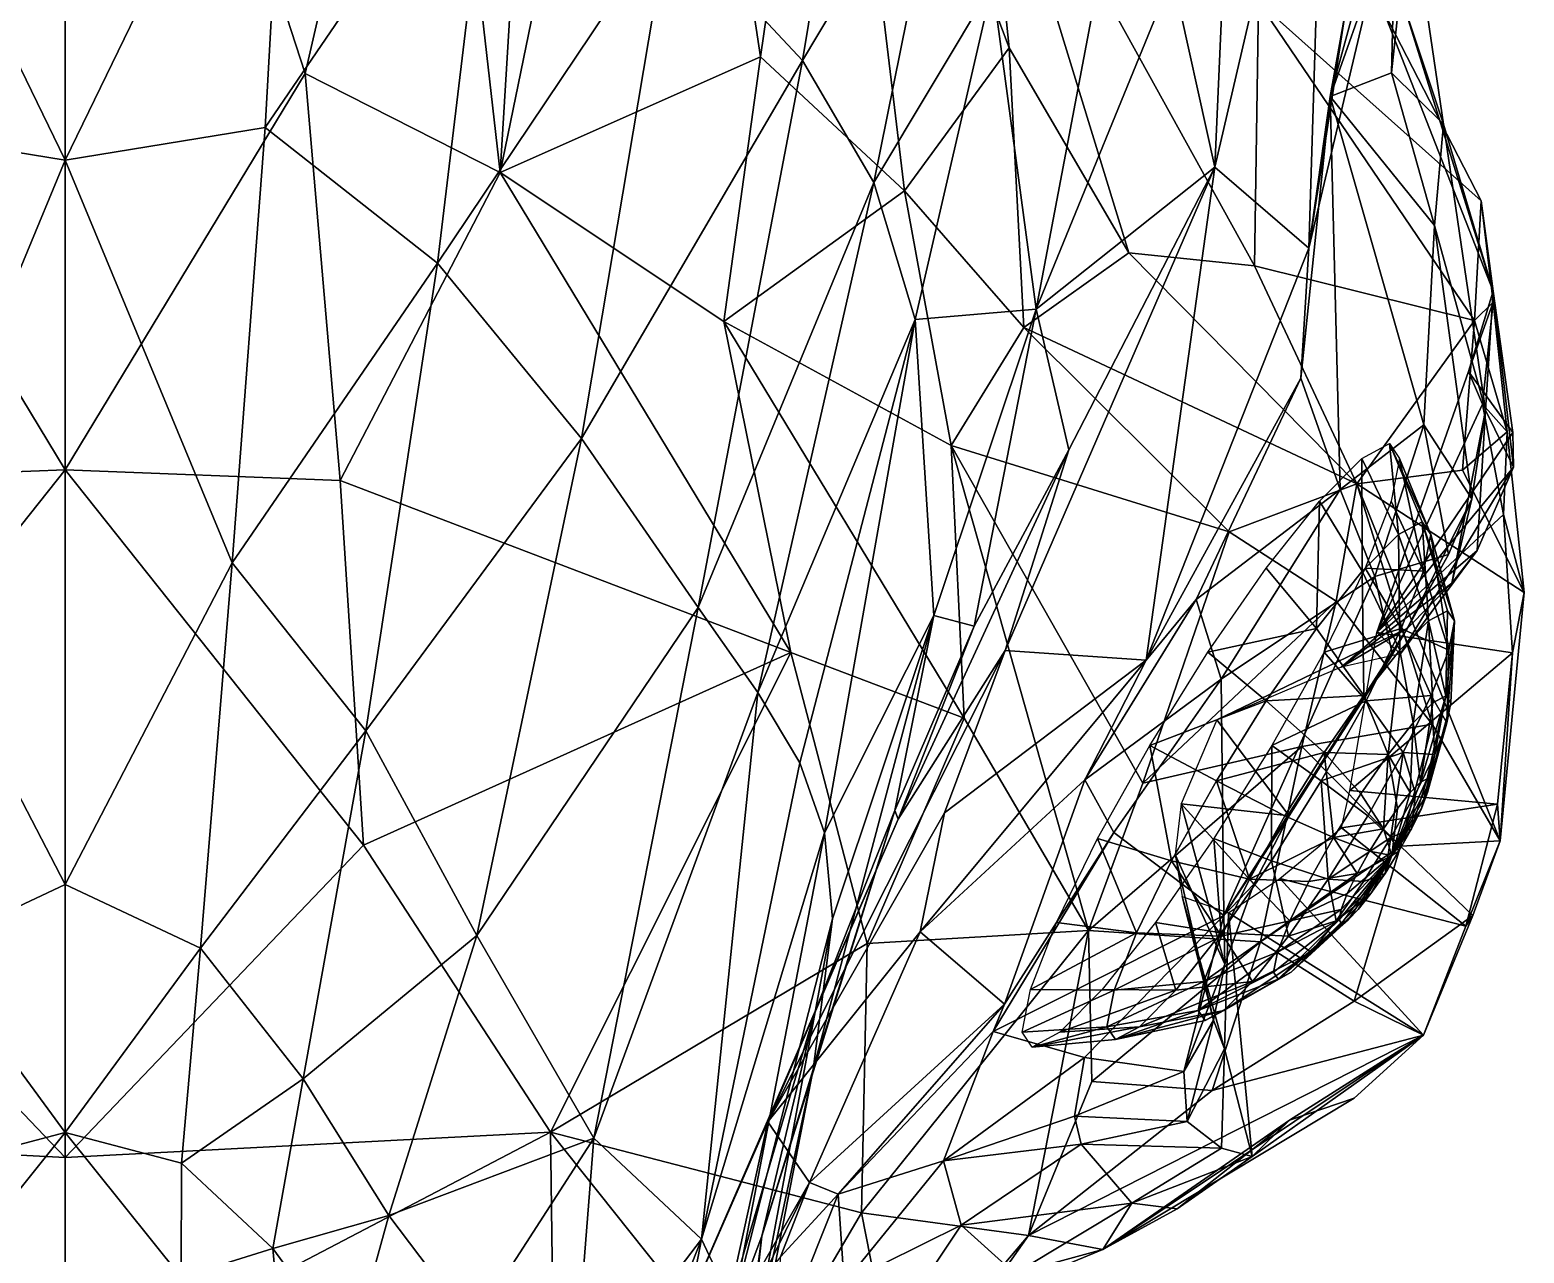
# Model space of a CAD drawing. Extents: x -0.26 to 0.26, y -1.1 to 1.11.
# Drawn here: x -0.0029 to 0.1185, y -0.9278 to -0.8284 of the extents above; entities that cross this region are included whole.
import ezdxf

# ---------------------------------------------------------------- set-up
doc = ezdxf.new("R2010")
doc.units = 0
doc.layers.add('ZEBRA$LWO', color=1, linetype='CONTINUOUS')

msp = doc.modelspace()

# ---------------------------------------------------------------- linework, layer by layer
at = {"layer": 'ZEBRA$LWO'}
for points in [[(0, -0.77201, 1.81419), (-0.02948, -0.78861, 1.80264), (-0.0195, -0.83196, 1.77791)], [(0, -0.77201, 1.81419), (-0.0195, -0.83196, 1.77791), (0, -0.86414, 1.75011)], [(0.02948, -0.78861, 1.80264), (0, -0.77201, 1.81419), (0.0195, -0.83196, 1.77791)], [(0.0195, -0.83196, 1.77791), (0, -0.77201, 1.81419), (0, -0.86414, 1.75011)], [(0.04834, -0.77665, 1.80423), (0.03874, -0.78453, 1.80307), (0.03533, -0.83998, 1.77142)], [(0.0565, -0.83059, 1.77149), (0.04834, -0.77665, 1.80423), (0.03533, -0.83998, 1.77142)], [(0.04834, -0.77665, 1.80423), (0.0565, -0.83059, 1.77149), (0.06218, -0.79138, 1.78874)], [(0.03874, -0.78453, 1.80307), (0.02948, -0.78861, 1.80264), (0.03533, -0.83998, 1.77142)], [(0, -0.78559, 1.46058), (0, -0.83899, 1.43764), (-0.0182, -0.80153, 1.45607)], [(0, -0.83899, 1.43764), (0, -0.78559, 1.46058), (0.0182, -0.80153, 1.45607)], [(0.03533, -0.83998, 1.77142), (0.02948, -0.78861, 1.80264), (0.0195, -0.83196, 1.77791)], [(0.0565, -0.83059, 1.77149), (0.06819, -0.84149, 1.75699), (0.06218, -0.79138, 1.78874)], [(0.06218, -0.79138, 1.78874), (0.07668, -0.82986, 1.75625), (0.07438, -0.80733, 1.76845)], [(0.06218, -0.79138, 1.78874), (0.06819, -0.84149, 1.75699), (0.07668, -0.82986, 1.75625)], [(0.07888, -0.85111, 1.5028), (0.07534, -0.82469, 1.47981), (0.0888, -0.79881, 1.48955)], [(0.07888, -0.85111, 1.5028), (0.0888, -0.79881, 1.48955), (0.08995, -0.824, 1.51066)], [(0.10244, -0.80066, 1.56227), (0.09339, -0.83956, 1.54028), (0.09465, -0.81129, 1.51601)], [(0.10244, -0.80066, 1.56227), (0.10104, -0.84614, 1.5882), (0.09339, -0.83956, 1.54028)], [(0.10104, -0.84614, 1.5882), (0.10244, -0.80066, 1.56227), (0.10733, -0.80547, 1.58679)], [(0, -0.83899, 1.43764), (-0.01626, -0.83635, 1.44157), (-0.0182, -0.80153, 1.45607)], [(0.01626, -0.83635, 1.44157), (0, -0.83899, 1.43764), (0.0182, -0.80153, 1.45607)], [(0.01626, -0.83635, 1.44157), (0.0182, -0.80153, 1.45607), (0.03486, -0.80906, 1.45653)], [(0.0648, -0.80118, 1.46367), (0.05991, -0.83088, 1.46263), (0.04907, -0.81931, 1.45813)], [(0.05991, -0.83088, 1.46263), (0.0648, -0.80118, 1.46367), (0.07168, -0.81115, 1.47027)], [(0.10276, -0.83383, 1.60775), (0.10636, -0.82362, 1.5975), (0.10801, -0.80451, 1.60796)], [(0.10801, -0.80451, 1.60796), (0.10819, -0.81396, 1.619), (0.10276, -0.83383, 1.60775)], [(0.10733, -0.80547, 1.58679), (0.10636, -0.82362, 1.5975), (0.10104, -0.84614, 1.5882)], [(0.07438, -0.80733, 1.76845), (0.09661, -0.84758, 1.71468), (0.09694, -0.82614, 1.71221)], [(0.07438, -0.80733, 1.76845), (0.08641, -0.84653, 1.73167), (0.09661, -0.84758, 1.71468)], [(0.07668, -0.82986, 1.75625), (0.08641, -0.84653, 1.73167), (0.07438, -0.80733, 1.76845)], [(0.03024, -0.84735, 1.44231), (0.01626, -0.83635, 1.44157), (0.03486, -0.80906, 1.45653)], [(0.03024, -0.84735, 1.44231), (0.03486, -0.80906, 1.45653), (0.04907, -0.81931, 1.45813)], [(0.0657, -0.84081, 1.46915), (0.05991, -0.83088, 1.46263), (0.07168, -0.81115, 1.47027)], [(0.0657, -0.84081, 1.46915), (0.07168, -0.81115, 1.47027), (0.07534, -0.82469, 1.47981)], [(0.09465, -0.81129, 1.51601), (0.09339, -0.83956, 1.54028), (0.08995, -0.824, 1.51066)], [(0.10819, -0.81396, 1.619), (0.10776, -0.83189, 1.62501), (0.10276, -0.83383, 1.60775)], [(0.10928, -0.81766, 1.64081), (0.10776, -0.83189, 1.62501), (0.10819, -0.81396, 1.619)], [(0.10928, -0.81766, 1.64081), (0.11198, -0.83606, 1.64297), (0.10776, -0.83189, 1.62501)], [(0.10856, -0.82579, 1.66027), (0.11198, -0.83606, 1.64297), (0.10928, -0.81766, 1.64081)], [(0.04195, -0.86161, 1.44459), (0.03024, -0.84735, 1.44231), (0.04907, -0.81931, 1.45813)], [(0.04195, -0.86161, 1.44459), (0.04907, -0.81931, 1.45813), (0.05991, -0.83088, 1.46263)], [(0.08995, -0.824, 1.51066), (0.09339, -0.83956, 1.54028), (0.07888, -0.85111, 1.5028)], [(0.10636, -0.82362, 1.5975), (0.10276, -0.83383, 1.60775), (0.10104, -0.84614, 1.5882)], [(0.06905, -0.85194, 1.47747), (0.0657, -0.84081, 1.46915), (0.07534, -0.82469, 1.47981)], [(0.06905, -0.85194, 1.47747), (0.07534, -0.82469, 1.47981), (0.07888, -0.85111, 1.5028)], [(0.1145, -0.85201, 1.67943), (0.09694, -0.82614, 1.71221), (0.09661, -0.84758, 1.71468)], [(0.09694, -0.82614, 1.71221), (0.11503, -0.84229, 1.67646), (0.10712, -0.82695, 1.68225)], [(0.11503, -0.84229, 1.67646), (0.09694, -0.82614, 1.71221), (0.1145, -0.85201, 1.67943)], [(0.10712, -0.82695, 1.68225), (0.11602, -0.84963, 1.64888), (0.10856, -0.82579, 1.66027)], [(0.10856, -0.82579, 1.66027), (0.11602, -0.84963, 1.64888), (0.11198, -0.83606, 1.64297)], [(0.11503, -0.84229, 1.67646), (0.11602, -0.84963, 1.64888), (0.10712, -0.82695, 1.68225)], [(0.06819, -0.84149, 1.75699), (0.07789, -0.85259, 1.73899), (0.07668, -0.82986, 1.75625)], [(0.07668, -0.82986, 1.75625), (0.07789, -0.85259, 1.73899), (0.08641, -0.84653, 1.73167)], [(0.0565, -0.83059, 1.77149), (0.03533, -0.83998, 1.77142), (0.05351, -0.85211, 1.75738)], [(0.05143, -0.87535, 1.44898), (0.04195, -0.86161, 1.44459), (0.05991, -0.83088, 1.46263)], [(0.05991, -0.83088, 1.46263), (0.0657, -0.84081, 1.46915), (0.05143, -0.87535, 1.44898)], [(0.06819, -0.84149, 1.75699), (0.0565, -0.83059, 1.77149), (0.05351, -0.85211, 1.75738)], [(-0.02234, -0.86502, 1.7471), (0, -0.86414, 1.75011), (-0.0195, -0.83196, 1.77791)], [(0, -0.86414, 1.75011), (0.02234, -0.86502, 1.7471), (0.0195, -0.83196, 1.77791)], [(0.03533, -0.83998, 1.77142), (0.0195, -0.83196, 1.77791), (0.02234, -0.86502, 1.7471)], [(0.10776, -0.83189, 1.62501), (0.11124, -0.8443, 1.6339), (0.10276, -0.83383, 1.60775)], [(0.11198, -0.83606, 1.64297), (0.11124, -0.8443, 1.6339), (0.10776, -0.83189, 1.62501)], [(0.10276, -0.83383, 1.60775), (0.10358, -0.86575, 1.60614), (0.1004, -0.8567, 1.59812)], [(0.10276, -0.83383, 1.60775), (0.1004, -0.8567, 1.59812), (0.10104, -0.84614, 1.5882)], [(0.10276, -0.83383, 1.60775), (0.11039, -0.86049, 1.62187), (0.10358, -0.86575, 1.60614)], [(0.11124, -0.8443, 1.6339), (0.11039, -0.86049, 1.62187), (0.10276, -0.83383, 1.60775)], [(0, -0.83899, 1.43764), (-0.01357, -0.87171, 1.4242), (-0.01626, -0.83635, 1.44157)], [(0.01357, -0.87171, 1.4242), (0, -0.83899, 1.43764), (0.01626, -0.83635, 1.44157)], [(0.01357, -0.87171, 1.4242), (0.01626, -0.83635, 1.44157), (0.03024, -0.84735, 1.44231)], [(0.11198, -0.83606, 1.64297), (0.11538, -0.8593, 1.63894), (0.11124, -0.8443, 1.6339)], [(0.11602, -0.84963, 1.64888), (0.11538, -0.8593, 1.63894), (0.11198, -0.83606, 1.64297)], [(0, -0.83899, 1.43764), (0, -0.89785, 1.40829), (-0.01357, -0.87171, 1.4242)], [(0, -0.89785, 1.40829), (0, -0.83899, 1.43764), (0.01357, -0.87171, 1.4242)], [(0.02234, -0.86502, 1.7471), (0.05896, -0.87899, 1.72842), (0.03533, -0.83998, 1.77142)], [(0.05351, -0.85211, 1.75738), (0.03533, -0.83998, 1.77142), (0.05896, -0.87899, 1.72842)], [(0.07638, -0.87882, 1.54357), (0.08154, -0.86253, 1.52619), (0.09339, -0.83956, 1.54028)], [(0.09339, -0.83956, 1.54028), (0.08783, -0.87963, 1.57549), (0.07638, -0.87882, 1.54357)], [(0.09339, -0.83956, 1.54028), (0.08154, -0.86253, 1.52619), (0.07888, -0.85111, 1.5028)], [(0.10104, -0.84614, 1.5882), (0.08783, -0.87963, 1.57549), (0.09339, -0.83956, 1.54028)], [(0.0657, -0.84081, 1.46915), (0.05628, -0.88225, 1.45365), (0.05143, -0.87535, 1.44898)], [(0.0657, -0.84081, 1.46915), (0.06905, -0.85194, 1.47747), (0.05628, -0.88225, 1.45365)], [(0.05351, -0.85211, 1.75738), (0.07198, -0.86218, 1.73757), (0.06819, -0.84149, 1.75699)], [(0.07789, -0.85259, 1.73899), (0.06819, -0.84149, 1.75699), (0.07198, -0.86218, 1.73757)], [(0.11601, -0.85054, 1.66127), (0.11503, -0.84229, 1.67646), (0.1145, -0.85201, 1.67943)], [(0.11601, -0.85054, 1.66127), (0.11602, -0.84963, 1.64888), (0.11503, -0.84229, 1.67646)], [(0.11124, -0.8443, 1.6339), (0.11427, -0.8665, 1.6307), (0.11039, -0.86049, 1.62187)], [(0.11538, -0.8593, 1.63894), (0.11427, -0.8665, 1.6307), (0.11124, -0.8443, 1.6339)], [(0.08641, -0.84653, 1.73167), (0.07789, -0.85259, 1.73899), (0.10494, -0.86528, 1.6963)], [(0.08641, -0.84653, 1.73167), (0.10494, -0.86528, 1.6963), (0.09661, -0.84758, 1.71468)], [(0.10104, -0.84614, 1.5882), (0.1004, -0.8567, 1.59812), (0.08783, -0.87963, 1.57549)], [(0.02444, -0.88536, 1.42411), (0.01357, -0.87171, 1.4242), (0.03024, -0.84735, 1.44231)], [(0.02444, -0.88536, 1.42411), (0.03024, -0.84735, 1.44231), (0.04195, -0.86161, 1.44459)], [(0.09661, -0.84758, 1.71468), (0.10494, -0.86528, 1.6963), (0.1145, -0.85201, 1.67943)], [(0.114, -0.85615, 1.65663), (0.11762, -0.86112, 1.65183), (0.11602, -0.84963, 1.64888)], [(0.11601, -0.85054, 1.66127), (0.114, -0.85615, 1.65663), (0.11602, -0.84963, 1.64888)], [(0.11602, -0.84963, 1.64888), (0.11767, -0.86394, 1.64898), (0.11538, -0.8593, 1.63894)], [(0.11762, -0.86112, 1.65183), (0.11767, -0.86394, 1.64898), (0.11602, -0.84963, 1.64888)], [(0.11514, -0.85882, 1.65873), (0.114, -0.85615, 1.65663), (0.11601, -0.85054, 1.66127)], [(0.1145, -0.85201, 1.67943), (0.11716, -0.86107, 1.66227), (0.11601, -0.85054, 1.66127)], [(0.11514, -0.85882, 1.65873), (0.11601, -0.85054, 1.66127), (0.11716, -0.86107, 1.66227)], [(0.07198, -0.86218, 1.73757), (0.05351, -0.85211, 1.75738), (0.07303, -0.88432, 1.71754)], [(0.05896, -0.87899, 1.72842), (0.07303, -0.88432, 1.71754), (0.05351, -0.85211, 1.75738)], [(0.06905, -0.85194, 1.47747), (0.05968, -0.88795, 1.45946), (0.05628, -0.88225, 1.45365)], [(0.06169, -0.89366, 1.46589), (0.05968, -0.88795, 1.45946), (0.06905, -0.85194, 1.47747)], [(0.06905, -0.85194, 1.47747), (0.07056, -0.87599, 1.49508), (0.06169, -0.89366, 1.46589)], [(0.07056, -0.87599, 1.49508), (0.06905, -0.85194, 1.47747), (0.07888, -0.85111, 1.5028)], [(0.07888, -0.85111, 1.5028), (0.07385, -0.87686, 1.51682), (0.07056, -0.87599, 1.49508)], [(0.08154, -0.86253, 1.52619), (0.07385, -0.87686, 1.51682), (0.07888, -0.85111, 1.5028)], [(0.10494, -0.86528, 1.6963), (0.11352, -0.86417, 1.67904), (0.1145, -0.85201, 1.67943)], [(0.11716, -0.86107, 1.66227), (0.1145, -0.85201, 1.67943), (0.11352, -0.86417, 1.67904)], [(0.09457, -0.8692, 1.70818), (0.07789, -0.85259, 1.73899), (0.07198, -0.86218, 1.73757)], [(0.07789, -0.85259, 1.73899), (0.09457, -0.8692, 1.70818), (0.10494, -0.86528, 1.6963)], [(0.1004, -0.8567, 1.59812), (0.09188, -0.87469, 1.59203), (0.08783, -0.87963, 1.57549)], [(0.1004, -0.8567, 1.59812), (0.10358, -0.86575, 1.60614), (0.09188, -0.87469, 1.59203)], [(0.11762, -0.86112, 1.65183), (0.114, -0.85615, 1.65663), (0.10656, -0.87738, 1.65305)], [(0.114, -0.85615, 1.65663), (0.11514, -0.85882, 1.65873), (0.10656, -0.87738, 1.65305)], [(0.11514, -0.85882, 1.65873), (0.11685, -0.86779, 1.65923), (0.10656, -0.87738, 1.65305)], [(0.11538, -0.8593, 1.63894), (0.11266, -0.87335, 1.63852), (0.11427, -0.8665, 1.6307)], [(0.11471, -0.87071, 1.64167), (0.11266, -0.87335, 1.63852), (0.11538, -0.8593, 1.63894)], [(0.11767, -0.86394, 1.64898), (0.11471, -0.87071, 1.64167), (0.11538, -0.8593, 1.63894)], [(0.11716, -0.86107, 1.66227), (0.11685, -0.86779, 1.65923), (0.11514, -0.85882, 1.65873)], [(0.11039, -0.86049, 1.62187), (0.10641, -0.87281, 1.61447), (0.10358, -0.86575, 1.60614)], [(0.11039, -0.86049, 1.62187), (0.11237, -0.87103, 1.62449), (0.10641, -0.87281, 1.61447)], [(0.11427, -0.8665, 1.6307), (0.11237, -0.87103, 1.62449), (0.11039, -0.86049, 1.62187)], [(0.03345, -0.90199, 1.42577), (0.02444, -0.88536, 1.42411), (0.04195, -0.86161, 1.44459)], [(0.03345, -0.90199, 1.42577), (0.04195, -0.86161, 1.44459), (0.05143, -0.87535, 1.44898)], [(0.11767, -0.86394, 1.64898), (0.11762, -0.86112, 1.65183), (0.10656, -0.87738, 1.65305)], [(0.11352, -0.86417, 1.67904), (0.11853, -0.87411, 1.66404), (0.11716, -0.86107, 1.66227)], [(0.11685, -0.86779, 1.65923), (0.11716, -0.86107, 1.66227), (0.11853, -0.87411, 1.66404)], [(0.06767, -0.89253, 1.53071), (0.07385, -0.87686, 1.51682), (0.08154, -0.86253, 1.52619)], [(0.08154, -0.86253, 1.52619), (0.07638, -0.87882, 1.54357), (0.06767, -0.89253, 1.53071)], [(0.08755, -0.88962, 1.70334), (0.09457, -0.8692, 1.70818), (0.07198, -0.86218, 1.73757)], [(0.08315, -0.90159, 1.69857), (0.08755, -0.88962, 1.70334), (0.07198, -0.86218, 1.73757)], [(0.07303, -0.88432, 1.71754), (0.08315, -0.90159, 1.69857), (0.07198, -0.86218, 1.73757)], [(0.10831, -0.86941, 1.63746), (0.10534, -0.86322, 1.63671), (0.10758, -0.86202, 1.64529)], [(0.11094, -0.86941, 1.65239), (0.11024, -0.86838, 1.64482), (0.10758, -0.86202, 1.64529)], [(0.10841, -0.86322, 1.65411), (0.11094, -0.86941, 1.65239), (0.10758, -0.86202, 1.64529)], [(0.10758, -0.86202, 1.64529), (0.11024, -0.86838, 1.64482), (0.10831, -0.86941, 1.63746)], [(-0.02424, -0.89464, 1.71184), (0, -0.86414, 1.75011), (-0.02234, -0.86502, 1.7471)], [(0, -0.86414, 1.75011), (-0.02424, -0.89464, 1.71184), (0, -0.92003, 1.68866)], [(0, -0.86414, 1.75011), (0.02424, -0.89464, 1.71184), (0.02234, -0.86502, 1.7471)], [(0.02424, -0.89464, 1.71184), (0, -0.86414, 1.75011), (0, -0.92003, 1.68866)], [(0.10536, -0.8724, 1.63103), (0.10189, -0.86671, 1.62922), (0.10534, -0.86322, 1.63671)], [(0.11853, -0.87411, 1.66404), (0.11352, -0.86417, 1.67904), (0.10494, -0.86528, 1.6963)], [(0.10534, -0.86322, 1.63671), (0.10831, -0.86941, 1.63746), (0.10536, -0.8724, 1.63103)], [(0.11767, -0.86394, 1.64898), (0.10656, -0.87738, 1.65305), (0.10848, -0.8791, 1.64654)], [(0.10773, -0.86671, 1.66233), (0.11036, -0.8724, 1.65944), (0.10841, -0.86322, 1.65411)], [(0.11036, -0.8724, 1.65944), (0.11094, -0.86941, 1.65239), (0.10841, -0.86322, 1.65411)], [(0.11471, -0.87071, 1.64167), (0.11767, -0.86394, 1.64898), (0.10848, -0.8791, 1.64654)], [(0.05896, -0.87899, 1.72842), (0.02234, -0.86502, 1.7471), (0.02424, -0.89464, 1.71184)], [(0.09457, -0.8692, 1.70818), (0.10325, -0.87482, 1.69418), (0.10494, -0.86528, 1.6963)], [(0.10325, -0.87482, 1.69418), (0.11105, -0.88482, 1.6772), (0.10494, -0.86528, 1.6963)], [(0.10494, -0.86528, 1.6963), (0.11659, -0.89429, 1.6667), (0.11853, -0.87411, 1.66404)], [(0.11659, -0.89429, 1.6667), (0.10494, -0.86528, 1.6963), (0.11105, -0.88482, 1.6772)], [(0.10358, -0.86575, 1.60614), (0.09392, -0.88117, 1.60033), (0.09188, -0.87469, 1.59203)], [(0.10358, -0.86575, 1.60614), (0.10641, -0.87281, 1.61447), (0.09392, -0.88117, 1.60033)], [(0.10166, -0.87705, 1.62617), (0.09758, -0.87213, 1.62356), (0.10189, -0.86671, 1.62922)], [(0.10189, -0.86671, 1.62922), (0.10536, -0.8724, 1.63103), (0.10166, -0.87705, 1.62617)], [(0.11036, -0.8724, 1.65944), (0.10773, -0.86671, 1.66233), (0.10562, -0.87213, 1.66912)], [(0.11427, -0.8665, 1.6307), (0.10905, -0.87702, 1.6334), (0.11237, -0.87103, 1.62449)], [(0.11266, -0.87335, 1.63852), (0.10905, -0.87702, 1.6334), (0.11427, -0.8665, 1.6307)], [(0.11685, -0.86779, 1.65923), (0.11758, -0.87902, 1.66122), (0.10656, -0.87738, 1.65305)], [(0.11853, -0.87411, 1.66404), (0.11758, -0.87902, 1.66122), (0.11685, -0.86779, 1.65923)], [(0.11077, -0.87643, 1.63863), (0.10831, -0.86941, 1.63746), (0.11024, -0.86838, 1.64482)], [(0.11286, -0.87643, 1.65045), (0.1123, -0.87562, 1.64445), (0.11024, -0.86838, 1.64482)], [(0.11094, -0.86941, 1.65239), (0.11286, -0.87643, 1.65045), (0.11024, -0.86838, 1.64482)], [(0.11024, -0.86838, 1.64482), (0.1123, -0.87562, 1.64445), (0.11077, -0.87643, 1.63863)], [(0.10325, -0.87482, 1.69418), (0.09457, -0.8692, 1.70818), (0.08755, -0.88962, 1.70334)], [(0.10844, -0.8788, 1.63355), (0.10536, -0.8724, 1.63103), (0.10831, -0.86941, 1.63746)], [(0.10831, -0.86941, 1.63746), (0.11077, -0.87643, 1.63863), (0.10844, -0.8788, 1.63355)], [(0.11036, -0.8724, 1.65944), (0.1124, -0.8788, 1.65602), (0.11094, -0.86941, 1.65239)], [(0.1124, -0.8788, 1.65602), (0.11286, -0.87643, 1.65045), (0.11094, -0.86941, 1.65239)], [(0.11266, -0.87335, 1.63852), (0.11471, -0.87071, 1.64167), (0.10366, -0.88018, 1.64481)], [(0.10848, -0.8791, 1.64654), (0.10366, -0.88018, 1.64481), (0.11471, -0.87071, 1.64167)], [(0.11237, -0.87103, 1.62449), (0.10783, -0.87915, 1.61938), (0.10641, -0.87281, 1.61447)], [(0.11237, -0.87103, 1.62449), (0.10905, -0.87702, 1.6334), (0.10783, -0.87915, 1.61938)], [(0, -0.89785, 1.40829), (-0.011, -0.90303, 1.40724), (-0.01357, -0.87171, 1.4242)], [(0.011, -0.90303, 1.40724), (0, -0.89785, 1.40829), (0.01357, -0.87171, 1.4242)], [(0.011, -0.90303, 1.40724), (0.01357, -0.87171, 1.4242), (0.02444, -0.88536, 1.42411)], [(0.09758, -0.87213, 1.62356), (0.10166, -0.87705, 1.62617), (0.09284, -0.87896, 1.62027)], [(0.10551, -0.88248, 1.62971), (0.10166, -0.87705, 1.62617), (0.10536, -0.8724, 1.63103)], [(0.10855, -0.87705, 1.66527), (0.10562, -0.87213, 1.66912), (0.10228, -0.87896, 1.67384)], [(0.10536, -0.8724, 1.63103), (0.10844, -0.8788, 1.63355), (0.10551, -0.88248, 1.62971)], [(0.10562, -0.87213, 1.66912), (0.10855, -0.87705, 1.66527), (0.11036, -0.8724, 1.65944)], [(0.1124, -0.8788, 1.65602), (0.11036, -0.8724, 1.65944), (0.10855, -0.87705, 1.66527)], [(0.10641, -0.87281, 1.61447), (0.09412, -0.90036, 1.61386), (0.09392, -0.88117, 1.60033)], [(0.10641, -0.87281, 1.61447), (0.10783, -0.87915, 1.61938), (0.09412, -0.90036, 1.61386)], [(0.10905, -0.87702, 1.6334), (0.11266, -0.87335, 1.63852), (0.10366, -0.88018, 1.64481)], [(0.09188, -0.87469, 1.59203), (0.09392, -0.88117, 1.60033), (0.08285, -0.88934, 1.58794)], [(0.09188, -0.87469, 1.59203), (0.08285, -0.88934, 1.58794), (0.08783, -0.87963, 1.57549)], [(0.08755, -0.88962, 1.70334), (0.10047, -0.88663, 1.6906), (0.10325, -0.87482, 1.69418)], [(0.11105, -0.88482, 1.6772), (0.10325, -0.87482, 1.69418), (0.10047, -0.88663, 1.6906)], [(0.11758, -0.87902, 1.66122), (0.11853, -0.87411, 1.66404), (0.11659, -0.89429, 1.6667)], [(0.04295, -0.91845, 1.43022), (0.03345, -0.90199, 1.42577), (0.05143, -0.87535, 1.44898)], [(0.05143, -0.87535, 1.44898), (0.05628, -0.88225, 1.45365), (0.04295, -0.91845, 1.43022)], [(0.06078, -0.91288, 1.48427), (0.06235, -0.90063, 1.47252), (0.07056, -0.87599, 1.49508)], [(0.06741, -0.89182, 1.50571), (0.06078, -0.91288, 1.48427), (0.07056, -0.87599, 1.49508)], [(0.06235, -0.90063, 1.47252), (0.06169, -0.89366, 1.46589), (0.07056, -0.87599, 1.49508)], [(0.07385, -0.87686, 1.51682), (0.06741, -0.89182, 1.50571), (0.07056, -0.87599, 1.49508)], [(0.1123, -0.87562, 1.64445), (0.11218, -0.88252, 1.64447), (0.11077, -0.87643, 1.63863)], [(0.11218, -0.88252, 1.64447), (0.1123, -0.87562, 1.64445), (0.11286, -0.87643, 1.65045)], [(0.07385, -0.87686, 1.51682), (0.06767, -0.89253, 1.53071), (0.06741, -0.89182, 1.50571)], [(0.10166, -0.87705, 1.62617), (0.09758, -0.88291, 1.62335), (0.09284, -0.87896, 1.62027)], [(0.09944, -0.89227, 1.62799), (0.10905, -0.87702, 1.6334), (0.09357, -0.88447, 1.64009)], [(0.10905, -0.87702, 1.6334), (0.10366, -0.88018, 1.64481), (0.09357, -0.88447, 1.64009)], [(0.10905, -0.87702, 1.6334), (0.09944, -0.89227, 1.62799), (0.09412, -0.90036, 1.61386)], [(0.10783, -0.87915, 1.61938), (0.10905, -0.87702, 1.6334), (0.09412, -0.90036, 1.61386)], [(0.10166, -0.87705, 1.62617), (0.10551, -0.88248, 1.62971), (0.09758, -0.88291, 1.62335)], [(0.10228, -0.87896, 1.67384), (0.10569, -0.88291, 1.66932), (0.10855, -0.87705, 1.66527)], [(0.10437, -0.8902, 1.65467), (0.10656, -0.87738, 1.65305), (0.11758, -0.87902, 1.66122)], [(0.11097, -0.88248, 1.66063), (0.10855, -0.87705, 1.66527), (0.10569, -0.88291, 1.66932)], [(0.10951, -0.88472, 1.63693), (0.10844, -0.8788, 1.63355), (0.11077, -0.87643, 1.63863)], [(0.10855, -0.87705, 1.66527), (0.11097, -0.88248, 1.66063), (0.1124, -0.8788, 1.65602)], [(0.11077, -0.87643, 1.63863), (0.11112, -0.88309, 1.64045), (0.10951, -0.88472, 1.63693)], [(0.11218, -0.88252, 1.64447), (0.11112, -0.88309, 1.64045), (0.11077, -0.87643, 1.63863)], [(0.11286, -0.87643, 1.65045), (0.11257, -0.88309, 1.64862), (0.11218, -0.88252, 1.64447)], [(0.11225, -0.88472, 1.65248), (0.11257, -0.88309, 1.64862), (0.11286, -0.87643, 1.65045)], [(0.1124, -0.8788, 1.65602), (0.11225, -0.88472, 1.65248), (0.11286, -0.87643, 1.65045)], [(0.05708, -0.91712, 1.55364), (0.06767, -0.89253, 1.53071), (0.07638, -0.87882, 1.54357)], [(0.07638, -0.87882, 1.54357), (0.07144, -0.89202, 1.55808), (0.05708, -0.91712, 1.55364)], [(0.07144, -0.89202, 1.55808), (0.07638, -0.87882, 1.54357), (0.08783, -0.87963, 1.57549)], [(0.10748, -0.88727, 1.63427), (0.10551, -0.88248, 1.62971), (0.10844, -0.8788, 1.63355)], [(0.10844, -0.8788, 1.63355), (0.10951, -0.88472, 1.63693), (0.10748, -0.88727, 1.63427)], [(0.11225, -0.88472, 1.65248), (0.1124, -0.8788, 1.65602), (0.11097, -0.88248, 1.66063)], [(0.02424, -0.89464, 1.71184), (0.03943, -0.91797, 1.68384), (0.05896, -0.87899, 1.72842)], [(0.03943, -0.91797, 1.68384), (0.06517, -0.90265, 1.70177), (0.05896, -0.87899, 1.72842)], [(0.07303, -0.88432, 1.71754), (0.05896, -0.87899, 1.72842), (0.06517, -0.90265, 1.70177)], [(0.06945, -0.9017, 1.5688), (0.07144, -0.89202, 1.55808), (0.08783, -0.87963, 1.57549)], [(0.08783, -0.87963, 1.57549), (0.08285, -0.88934, 1.58794), (0.06945, -0.9017, 1.5688)], [(0.08811, -0.88654, 1.61968), (0.09284, -0.87896, 1.62027), (0.09758, -0.88291, 1.62335)], [(0.10569, -0.88291, 1.66932), (0.10228, -0.87896, 1.67384), (0.09804, -0.88654, 1.676)], [(0.11758, -0.87902, 1.66122), (0.11636, -0.89131, 1.66253), (0.10437, -0.8902, 1.65467)], [(0.11659, -0.89429, 1.6667), (0.11636, -0.89131, 1.66253), (0.11758, -0.87902, 1.66122)], [(0.09392, -0.88117, 1.60033), (0.0852, -0.89363, 1.59667), (0.08285, -0.88934, 1.58794)], [(0.09392, -0.88117, 1.60033), (0.09412, -0.90036, 1.61386), (0.0852, -0.89363, 1.59667)], [(0.05169, -0.92666, 1.44024), (0.04295, -0.91845, 1.43022), (0.05628, -0.88225, 1.45365)], [(0.05628, -0.88225, 1.45365), (0.05968, -0.88795, 1.45946), (0.05169, -0.92666, 1.44024)], [(0.10551, -0.88248, 1.62971), (0.10229, -0.88712, 1.62748), (0.09758, -0.88291, 1.62335)], [(0.10551, -0.88248, 1.62971), (0.10748, -0.88727, 1.63427), (0.10229, -0.88712, 1.62748)], [(0.10569, -0.88291, 1.66932), (0.1087, -0.88712, 1.66383), (0.11097, -0.88248, 1.66063)], [(0.11126, -0.88727, 1.65567), (0.11097, -0.88248, 1.66063), (0.1087, -0.88712, 1.66383)], [(0.11097, -0.88248, 1.66063), (0.11126, -0.88727, 1.65567), (0.11225, -0.88472, 1.65248)], [(0.09758, -0.88291, 1.62335), (0.09353, -0.88941, 1.62285), (0.08811, -0.88654, 1.61968)], [(0.09758, -0.88291, 1.62335), (0.10229, -0.88712, 1.62748), (0.09353, -0.88941, 1.62285)], [(0.09804, -0.88654, 1.676), (0.10205, -0.88941, 1.67118), (0.10569, -0.88291, 1.66932)], [(0.10205, -0.88941, 1.67118), (0.1087, -0.88712, 1.66383), (0.10569, -0.88291, 1.66932)], [(0.11112, -0.88309, 1.64045), (0.11011, -0.88954, 1.64269), (0.10951, -0.88472, 1.63693)], [(0.11011, -0.88954, 1.64269), (0.11112, -0.88309, 1.64045), (0.11218, -0.88252, 1.64447)], [(0.11218, -0.88252, 1.64447), (0.11065, -0.88925, 1.64474), (0.11011, -0.88954, 1.64269)], [(0.11085, -0.88954, 1.64686), (0.11065, -0.88925, 1.64474), (0.11218, -0.88252, 1.64447)], [(0.11257, -0.88309, 1.64862), (0.11085, -0.88954, 1.64686), (0.11218, -0.88252, 1.64447)], [(0.11085, -0.88954, 1.64686), (0.11257, -0.88309, 1.64862), (0.11225, -0.88472, 1.65248)], [(0.06517, -0.90265, 1.70177), (0.08315, -0.90159, 1.69857), (0.07303, -0.88432, 1.71754)], [(0.09357, -0.88447, 1.64009), (0.09067, -0.89129, 1.63858), (0.09944, -0.89227, 1.62799)], [(0.10047, -0.88663, 1.6906), (0.10848, -0.89474, 1.67792), (0.11105, -0.88482, 1.6772)], [(0.10951, -0.88472, 1.63693), (0.10928, -0.89037, 1.64089), (0.10748, -0.88727, 1.63427)], [(0.11659, -0.89429, 1.6667), (0.11105, -0.88482, 1.6772), (0.10848, -0.89474, 1.67792)], [(0.11011, -0.88954, 1.64269), (0.10928, -0.89037, 1.64089), (0.10951, -0.88472, 1.63693)], [(0.11018, -0.89167, 1.65047), (0.11069, -0.89037, 1.64884), (0.11225, -0.88472, 1.65248)], [(0.11126, -0.88727, 1.65567), (0.11018, -0.89167, 1.65047), (0.11225, -0.88472, 1.65248)], [(0.11225, -0.88472, 1.65248), (0.11069, -0.89037, 1.64884), (0.11085, -0.88954, 1.64686)], [(0.01935, -0.91365, 1.40492), (0.011, -0.90303, 1.40724), (0.02444, -0.88536, 1.42411)], [(0.01935, -0.91365, 1.40492), (0.02444, -0.88536, 1.42411), (0.03345, -0.90199, 1.42577)], [(0.10047, -0.88663, 1.6906), (0.08755, -0.88962, 1.70334), (0.08315, -0.90159, 1.69857)], [(0.08315, -0.90159, 1.69857), (0.09712, -0.9025, 1.68646), (0.10047, -0.88663, 1.6906)], [(0.08989, -0.89591, 1.62471), (0.08387, -0.89411, 1.62185), (0.08811, -0.88654, 1.61968)], [(0.08811, -0.88654, 1.61968), (0.09353, -0.88941, 1.62285), (0.08989, -0.89591, 1.62471)], [(0.09332, -0.89411, 1.67542), (0.098, -0.89591, 1.67067), (0.09804, -0.88654, 1.676)], [(0.10229, -0.88712, 1.62748), (0.09908, -0.89226, 1.62708), (0.09353, -0.88941, 1.62285)], [(0.10848, -0.89474, 1.67792), (0.10047, -0.88663, 1.6906), (0.09712, -0.9025, 1.68646)], [(0.098, -0.89591, 1.67067), (0.10205, -0.88941, 1.67118), (0.09804, -0.88654, 1.676)], [(0.10303, -0.89404, 1.63245), (0.09908, -0.89226, 1.62708), (0.10229, -0.88712, 1.62748)], [(0.10205, -0.88941, 1.67118), (0.10582, -0.89226, 1.6653), (0.1087, -0.88712, 1.66383)], [(0.10229, -0.88712, 1.62748), (0.10525, -0.89048, 1.63273), (0.10303, -0.89404, 1.63245)], [(0.10748, -0.88727, 1.63427), (0.10525, -0.89048, 1.63273), (0.10229, -0.88712, 1.62748)], [(0.10711, -0.89331, 1.63874), (0.10525, -0.89048, 1.63273), (0.10748, -0.88727, 1.63427)], [(0.10582, -0.89226, 1.6653), (0.1077, -0.89404, 1.6589), (0.1087, -0.88712, 1.66383)], [(0.10748, -0.88727, 1.63427), (0.10825, -0.89167, 1.63953), (0.10711, -0.89331, 1.63874)], [(0.10928, -0.89037, 1.64089), (0.10825, -0.89167, 1.63953), (0.10748, -0.88727, 1.63427)], [(0.1077, -0.89404, 1.6589), (0.10969, -0.89048, 1.65788), (0.1087, -0.88712, 1.66383)], [(0.1087, -0.88712, 1.66383), (0.10969, -0.89048, 1.65788), (0.11126, -0.88727, 1.65567)], [(0.10938, -0.89331, 1.6516), (0.11018, -0.89167, 1.65047), (0.11126, -0.88727, 1.65567)], [(0.10969, -0.89048, 1.65788), (0.10938, -0.89331, 1.6516), (0.11126, -0.88727, 1.65567)], [(0.05968, -0.88795, 1.45946), (0.06169, -0.89366, 1.46589), (0.05169, -0.92666, 1.44024)], [(0.06945, -0.9017, 1.5688), (0.08285, -0.88934, 1.58794), (0.0763, -0.90758, 1.58617)], [(0.0763, -0.90758, 1.58617), (0.08285, -0.88934, 1.58794), (0.0852, -0.89363, 1.59667)], [(0.09621, -0.8974, 1.62855), (0.08989, -0.89591, 1.62471), (0.09353, -0.88941, 1.62285)], [(0.09353, -0.88941, 1.62285), (0.09908, -0.89226, 1.62708), (0.09621, -0.8974, 1.62855)], [(0.098, -0.89591, 1.67067), (0.10262, -0.8974, 1.6649), (0.10205, -0.88941, 1.67118)], [(0.10262, -0.8974, 1.6649), (0.10582, -0.89226, 1.6653), (0.10205, -0.88941, 1.67118)], [(0.11065, -0.88925, 1.64474), (0.11085, -0.88954, 1.64686), (0.10778, -0.8955, 1.64525)], [(0.11011, -0.88954, 1.64269), (0.11065, -0.88925, 1.64474), (0.10778, -0.8955, 1.64525)], [(0.11085, -0.88954, 1.64686), (0.11069, -0.89037, 1.64884), (0.10778, -0.8955, 1.64525)], [(0.10928, -0.89037, 1.64089), (0.11011, -0.88954, 1.64269), (0.10778, -0.8955, 1.64525)], [(0.10303, -0.89404, 1.63245), (0.10525, -0.89048, 1.63273), (0.10711, -0.89331, 1.63874)], [(0.10369, -0.89324, 1.65409), (0.10437, -0.8902, 1.65467), (0.11636, -0.89131, 1.66253)], [(0.10938, -0.89331, 1.6516), (0.10969, -0.89048, 1.65788), (0.1077, -0.89404, 1.6589)], [(0.11069, -0.89037, 1.64884), (0.11018, -0.89167, 1.65047), (0.10778, -0.8955, 1.64525)], [(0.10825, -0.89167, 1.63953), (0.10928, -0.89037, 1.64089), (0.10778, -0.8955, 1.64525)], [(0.05661, -0.92642, 1.49867), (0.06078, -0.91288, 1.48427), (0.06741, -0.89182, 1.50571)], [(0.06093, -0.90813, 1.51663), (0.05661, -0.92642, 1.49867), (0.06741, -0.89182, 1.50571)], [(0.07144, -0.89202, 1.55808), (0.06945, -0.9017, 1.5688), (0.05708, -0.91712, 1.55364)], [(0.06767, -0.89253, 1.53071), (0.06093, -0.90813, 1.51663), (0.06741, -0.89182, 1.50571)], [(0.09067, -0.89129, 1.63858), (0.09017, -0.89541, 1.63949), (0.0942, -0.90433, 1.629)], [(0.0942, -0.90433, 1.629), (0.09656, -0.89782, 1.62735), (0.09067, -0.89129, 1.63858)], [(0.09656, -0.89782, 1.62735), (0.09944, -0.89227, 1.62799), (0.09067, -0.89129, 1.63858)], [(0.11636, -0.89131, 1.66253), (0.11378, -0.90124, 1.66362), (0.10369, -0.89324, 1.65409)], [(0.10711, -0.89331, 1.63874), (0.10825, -0.89167, 1.63953), (0.10778, -0.8955, 1.64525)], [(0.11018, -0.89167, 1.65047), (0.10938, -0.89331, 1.6516), (0.10778, -0.8955, 1.64525)], [(0.11659, -0.89429, 1.6667), (0.11378, -0.90124, 1.66362), (0.11636, -0.89131, 1.66253)], [(0.06767, -0.89253, 1.53071), (0.05708, -0.91712, 1.55364), (0.06093, -0.90813, 1.51663)], [(0.09944, -0.89227, 1.62799), (0.09656, -0.89782, 1.62735), (0.09412, -0.90036, 1.61386)], [(0.09908, -0.89226, 1.62708), (0.10303, -0.89404, 1.63245), (0.09621, -0.8974, 1.62855)], [(0.09867, -0.89737, 1.65252), (0.10369, -0.89324, 1.65409), (0.11378, -0.90124, 1.66362)], [(0.1077, -0.89404, 1.6589), (0.10582, -0.89226, 1.6653), (0.10262, -0.8974, 1.6649)], [(0.10711, -0.89331, 1.63874), (0.10597, -0.89513, 1.6386), (0.10303, -0.89404, 1.63245)], [(0.10597, -0.89513, 1.6386), (0.10711, -0.89331, 1.63874), (0.10778, -0.8955, 1.64525)], [(0.1077, -0.89404, 1.6589), (0.10836, -0.89513, 1.65212), (0.10938, -0.89331, 1.6516)], [(0.10938, -0.89331, 1.6516), (0.10836, -0.89513, 1.65212), (0.10778, -0.8955, 1.64525)], [(0.05426, -0.93213, 1.44668), (0.05169, -0.92666, 1.44024), (0.06169, -0.89366, 1.46589)], [(0.06169, -0.89366, 1.46589), (0.06235, -0.90063, 1.47252), (0.05426, -0.93213, 1.44668)], [(0.0852, -0.89363, 1.59667), (0.07539, -0.90979, 1.59825), (0.0763, -0.90758, 1.58617)], [(0.07539, -0.90979, 1.59825), (0.0852, -0.89363, 1.59667), (0.09412, -0.90036, 1.61386)], [(0.08703, -0.90178, 1.62875), (0.08053, -0.90094, 1.62656), (0.08387, -0.89411, 1.62185)], [(0.08387, -0.89411, 1.62185), (0.08989, -0.89591, 1.62471), (0.08703, -0.90178, 1.62875)], [(0.08857, -0.90094, 1.67213), (0.09392, -0.90178, 1.66785), (0.09332, -0.89411, 1.67542)], [(0.09392, -0.90178, 1.66785), (0.098, -0.89591, 1.67067), (0.09332, -0.89411, 1.67542)], [(0.10303, -0.89404, 1.63245), (0.10104, -0.89759, 1.63347), (0.09621, -0.8974, 1.62855)], [(0.10496, -0.89695, 1.63912), (0.10104, -0.89759, 1.63347), (0.10303, -0.89404, 1.63245)], [(0.10262, -0.8974, 1.6649), (0.10548, -0.89759, 1.65863), (0.1077, -0.89404, 1.6589)], [(0.10303, -0.89404, 1.63245), (0.10597, -0.89513, 1.6386), (0.10496, -0.89695, 1.63912)], [(0.10548, -0.89759, 1.65863), (0.10723, -0.89695, 1.65198), (0.1077, -0.89404, 1.6589)], [(0.10723, -0.89695, 1.65198), (0.10836, -0.89513, 1.65212), (0.1077, -0.89404, 1.6589)], [(0.10848, -0.89474, 1.67792), (0.11436, -0.90037, 1.66734), (0.11659, -0.89429, 1.6667)], [(0.11378, -0.90124, 1.66362), (0.11659, -0.89429, 1.6667), (0.11436, -0.90037, 1.66734)], [(-0.03943, -0.91797, 1.68384), (0, -0.92003, 1.68866), (-0.02424, -0.89464, 1.71184)], [(0, -0.92003, 1.68866), (0.03943, -0.91797, 1.68384), (0.02424, -0.89464, 1.71184)], [(0.09017, -0.89541, 1.63949), (0.09076, -0.89881, 1.6416), (0.09328, -0.90887, 1.63519)], [(0.09328, -0.90887, 1.63519), (0.0942, -0.90433, 1.629), (0.09017, -0.89541, 1.63949)], [(0.09712, -0.9025, 1.68646), (0.10473, -0.90733, 1.67526), (0.10848, -0.89474, 1.67792)], [(0.10368, -0.90102, 1.64597), (0.10349, -0.90073, 1.64385), (0.10778, -0.8955, 1.64525)], [(0.10349, -0.90073, 1.64385), (0.10365, -0.89989, 1.64188), (0.10778, -0.8955, 1.64525)], [(0.10365, -0.89989, 1.64188), (0.10416, -0.89859, 1.64025), (0.10778, -0.8955, 1.64525)], [(0.10422, -0.90073, 1.64803), (0.10368, -0.90102, 1.64597), (0.10778, -0.8955, 1.64525)], [(0.10416, -0.89859, 1.64025), (0.10496, -0.89695, 1.63912), (0.10778, -0.8955, 1.64525)], [(0.10505, -0.89989, 1.64983), (0.10422, -0.90073, 1.64803), (0.10778, -0.8955, 1.64525)], [(0.11436, -0.90037, 1.66734), (0.10848, -0.89474, 1.67792), (0.10473, -0.90733, 1.67526)], [(0.10496, -0.89695, 1.63912), (0.10597, -0.89513, 1.6386), (0.10778, -0.8955, 1.64525)], [(0.10608, -0.89859, 1.65119), (0.10505, -0.89989, 1.64983), (0.10778, -0.8955, 1.64525)], [(0.10723, -0.89695, 1.65198), (0.10608, -0.89859, 1.65119), (0.10778, -0.8955, 1.64525)], [(0.10836, -0.89513, 1.65212), (0.10723, -0.89695, 1.65198), (0.10778, -0.8955, 1.64525)], [(0.09394, -0.90204, 1.63175), (0.08703, -0.90178, 1.62875), (0.08989, -0.89591, 1.62471)], [(0.08989, -0.89591, 1.62471), (0.09621, -0.8974, 1.62855), (0.09394, -0.90204, 1.63175)], [(0.09392, -0.90178, 1.66785), (0.09939, -0.90204, 1.66267), (0.098, -0.89591, 1.67067)], [(0.09939, -0.90204, 1.66267), (0.10262, -0.8974, 1.6649), (0.098, -0.89591, 1.67067)], [(0.10496, -0.89695, 1.63912), (0.10416, -0.89859, 1.64025), (0.09948, -0.9008, 1.63568)], [(0.10104, -0.89759, 1.63347), (0.10496, -0.89695, 1.63912), (0.09948, -0.9008, 1.63568)], [(0.10723, -0.89695, 1.65198), (0.10548, -0.89759, 1.65863), (0.10325, -0.9008, 1.65708)], [(0.10325, -0.9008, 1.65708), (0.10608, -0.89859, 1.65119), (0.10723, -0.89695, 1.65198)], [(0, -0.89785, 1.40829), (0, -0.918, 1.39029), (-0.011, -0.90303, 1.40724)], [(0, -0.918, 1.39029), (0, -0.89785, 1.40829), (0.011, -0.90303, 1.40724)], [(0.09948, -0.9008, 1.63568), (0.09394, -0.90204, 1.63175), (0.09621, -0.8974, 1.62855)], [(0.09656, -0.89782, 1.62735), (0.0942, -0.90433, 1.629), (0.09412, -0.90036, 1.61386)], [(0.09452, -0.90016, 1.64526), (0.09867, -0.89737, 1.65252), (0.11034, -0.91009, 1.66207)], [(0.09621, -0.8974, 1.62855), (0.10104, -0.89759, 1.63347), (0.09948, -0.9008, 1.63568)], [(0.11378, -0.90124, 1.66362), (0.11034, -0.91009, 1.66207), (0.09867, -0.89737, 1.65252)], [(0.09939, -0.90204, 1.66267), (0.10325, -0.9008, 1.65708), (0.10262, -0.8974, 1.6649)], [(0.10325, -0.9008, 1.65708), (0.10548, -0.89759, 1.65863), (0.10262, -0.8974, 1.6649)], [(0.09076, -0.89881, 1.6416), (0.09452, -0.90016, 1.64526), (0.09418, -0.91119, 1.64005)], [(0.09418, -0.91119, 1.64005), (0.09328, -0.90887, 1.63519), (0.09076, -0.89881, 1.6416)], [(0.09948, -0.9008, 1.63568), (0.10416, -0.89859, 1.64025), (0.10365, -0.89989, 1.64188)], [(0.10608, -0.89859, 1.65119), (0.10325, -0.9008, 1.65708), (0.10123, -0.90335, 1.65442)], [(0.10123, -0.90335, 1.65442), (0.10505, -0.89989, 1.64983), (0.10608, -0.89859, 1.65119)], [(0.05536, -0.93814, 1.45865), (0.05426, -0.93213, 1.44668), (0.06235, -0.90063, 1.47252)], [(0.06078, -0.91288, 1.48427), (0.05536, -0.93814, 1.45865), (0.06235, -0.90063, 1.47252)], [(0.0828, -0.9119, 1.61132), (0.07539, -0.90979, 1.59825), (0.09412, -0.90036, 1.61386)], [(0.09412, -0.90036, 1.61386), (0.09089, -0.91304, 1.62181), (0.0828, -0.9119, 1.61132)], [(0.09089, -0.91304, 1.62181), (0.09412, -0.90036, 1.61386), (0.0942, -0.90433, 1.629)], [(0.09643, -0.91996, 1.64086), (0.09418, -0.91119, 1.64005), (0.09452, -0.90016, 1.64526)], [(0.11034, -0.91009, 1.66207), (0.09643, -0.91996, 1.64086), (0.09452, -0.90016, 1.64526)], [(0.09848, -0.90335, 1.63887), (0.10365, -0.89989, 1.64188), (0.10349, -0.90073, 1.64385)], [(0.10365, -0.89989, 1.64188), (0.09848, -0.90335, 1.63887), (0.09948, -0.9008, 1.63568)], [(0.10422, -0.90073, 1.64803), (0.10505, -0.89989, 1.64983), (0.10123, -0.90335, 1.65442)], [(0.10473, -0.90733, 1.67526), (0.11034, -0.91009, 1.66207), (0.11436, -0.90037, 1.66734)], [(0.11378, -0.90124, 1.66362), (0.11436, -0.90037, 1.66734), (0.11034, -0.91009, 1.66207)], [(0.05708, -0.91712, 1.55364), (0.06945, -0.9017, 1.5688), (0.06046, -0.92205, 1.57159)], [(0.0763, -0.90758, 1.58617), (0.06046, -0.92205, 1.57159), (0.06945, -0.9017, 1.5688)], [(0.08315, -0.90159, 1.69857), (0.06517, -0.90265, 1.70177), (0.06469, -0.92452, 1.67599)], [(0.06469, -0.92452, 1.67599), (0.07827, -0.92636, 1.66854), (0.08315, -0.90159, 1.69857)], [(0.08315, -0.90159, 1.69857), (0.07827, -0.92636, 1.66854), (0.08342, -0.91384, 1.6858)], [(0.08053, -0.90094, 1.62656), (0.08703, -0.90178, 1.62875), (0.07842, -0.90637, 1.63336)], [(0.08703, -0.90178, 1.62875), (0.08522, -0.90643, 1.63458), (0.07842, -0.90637, 1.63336)], [(0.09712, -0.9025, 1.68646), (0.08315, -0.90159, 1.69857), (0.08342, -0.91384, 1.6858)], [(0.08426, -0.90637, 1.66647), (0.09023, -0.90643, 1.66299), (0.08857, -0.90094, 1.67213)], [(0.08703, -0.90178, 1.62875), (0.09394, -0.90204, 1.63175), (0.08522, -0.90643, 1.63458)], [(0.09023, -0.90643, 1.66299), (0.09392, -0.90178, 1.66785), (0.08857, -0.90094, 1.67213)], [(0.09023, -0.90643, 1.66299), (0.09647, -0.90572, 1.65883), (0.09392, -0.90178, 1.66785)], [(0.09948, -0.9008, 1.63568), (0.09848, -0.90335, 1.63887), (0.09251, -0.90572, 1.63636)], [(0.09394, -0.90204, 1.63175), (0.09948, -0.9008, 1.63568), (0.09251, -0.90572, 1.63636)], [(0.09647, -0.90572, 1.65883), (0.09939, -0.90204, 1.66267), (0.09392, -0.90178, 1.66785)], [(0.09817, -0.90498, 1.64273), (0.10349, -0.90073, 1.64385), (0.09855, -0.90555, 1.64688)], [(0.10349, -0.90073, 1.64385), (0.09817, -0.90498, 1.64273), (0.09848, -0.90335, 1.63887)], [(0.10422, -0.90073, 1.64803), (0.09961, -0.90498, 1.65091), (0.09855, -0.90555, 1.64688)], [(0.09855, -0.90555, 1.64688), (0.10368, -0.90102, 1.64597), (0.10422, -0.90073, 1.64803)], [(0.10349, -0.90073, 1.64385), (0.10368, -0.90102, 1.64597), (0.09855, -0.90555, 1.64688)], [(0.10123, -0.90335, 1.65442), (0.10325, -0.9008, 1.65708), (0.09939, -0.90204, 1.66267)], [(0.09961, -0.90498, 1.65091), (0.10422, -0.90073, 1.64803), (0.10123, -0.90335, 1.65442)], [(0, -0.918, 1.39029), (-0.00945, -0.92048, 1.38927), (-0.011, -0.90303, 1.40724)], [(0.00945, -0.92048, 1.38927), (0, -0.918, 1.39029), (0.011, -0.90303, 1.40724)], [(0.00945, -0.92048, 1.38927), (0.011, -0.90303, 1.40724), (0.01935, -0.91365, 1.40492)], [(0.0263, -0.92473, 1.40236), (0.01935, -0.91365, 1.40492), (0.03345, -0.90199, 1.42577)], [(0.0263, -0.92473, 1.40236), (0.03345, -0.90199, 1.42577), (0.04295, -0.91845, 1.43022)], [(0.03943, -0.91797, 1.68384), (0.06469, -0.92452, 1.67599), (0.06517, -0.90265, 1.70177)], [(0.08342, -0.91384, 1.6858), (0.09319, -0.91458, 1.67542), (0.09712, -0.9025, 1.68646)], [(0.09394, -0.90204, 1.63175), (0.09251, -0.90572, 1.63636), (0.08522, -0.90643, 1.63458)], [(0.10473, -0.90733, 1.67526), (0.09712, -0.9025, 1.68646), (0.09319, -0.91458, 1.67542)], [(0.09647, -0.90572, 1.65883), (0.10123, -0.90335, 1.65442), (0.09939, -0.90204, 1.66267)], [(0.0942, -0.90433, 1.629), (0.09328, -0.90887, 1.63519), (0.09089, -0.91304, 1.62181)], [(0.09848, -0.90335, 1.63887), (0.09817, -0.90498, 1.64273), (0.09205, -0.90808, 1.64193)], [(0.09251, -0.90572, 1.63636), (0.09848, -0.90335, 1.63887), (0.09205, -0.90808, 1.64193)], [(0.10123, -0.90335, 1.65442), (0.09647, -0.90572, 1.65883), (0.09413, -0.90808, 1.65375)], [(0.09413, -0.90808, 1.65375), (0.09961, -0.90498, 1.65091), (0.10123, -0.90335, 1.65442)], [(0.09205, -0.90808, 1.64193), (0.09817, -0.90498, 1.64273), (0.09855, -0.90555, 1.64688)], [(0.09205, -0.90808, 1.64193), (0.09855, -0.90555, 1.64688), (0.09261, -0.90889, 1.64793)], [(0.09261, -0.90889, 1.64793), (0.09855, -0.90555, 1.64688), (0.09413, -0.90808, 1.65375)], [(0.09855, -0.90555, 1.64688), (0.09961, -0.90498, 1.65091), (0.09413, -0.90808, 1.65375)], [(0.07842, -0.90637, 1.63336), (0.08522, -0.90643, 1.63458), (0.07775, -0.90985, 1.64157)], [(0.08522, -0.90643, 1.63458), (0.08464, -0.90942, 1.64163), (0.07775, -0.90985, 1.64157)], [(0.09023, -0.90643, 1.66299), (0.08426, -0.90637, 1.66647), (0.08082, -0.90985, 1.65898)], [(0.08082, -0.90985, 1.65898), (0.08727, -0.90942, 1.65657), (0.09023, -0.90643, 1.66299)], [(0.09251, -0.90572, 1.63636), (0.09205, -0.90808, 1.64193), (0.08464, -0.90942, 1.64163)], [(0.08522, -0.90643, 1.63458), (0.09251, -0.90572, 1.63636), (0.08464, -0.90942, 1.64163)], [(0.09647, -0.90572, 1.65883), (0.09023, -0.90643, 1.66299), (0.08727, -0.90942, 1.65657)], [(0.08727, -0.90942, 1.65657), (0.09413, -0.90808, 1.65375), (0.09647, -0.90572, 1.65883)], [(0.06281, -0.923, 1.59784), (0.06046, -0.92205, 1.57159), (0.0763, -0.90758, 1.58617)], [(0.06281, -0.923, 1.59784), (0.0763, -0.90758, 1.58617), (0.07539, -0.90979, 1.59825)], [(0.09319, -0.91458, 1.67542), (0.11034, -0.91009, 1.66207), (0.10473, -0.90733, 1.67526)], [(0.0517, -0.93945, 1.5126), (0.06093, -0.90813, 1.51663), (0.0491, -0.93535, 1.53602)], [(0.0491, -0.93535, 1.53602), (0.06093, -0.90813, 1.51663), (0.05708, -0.91712, 1.55364)], [(0.0517, -0.93945, 1.5126), (0.05661, -0.92642, 1.49867), (0.06093, -0.90813, 1.51663)], [(0.08464, -0.90942, 1.64163), (0.09205, -0.90808, 1.64193), (0.08534, -0.91045, 1.64921)], [(0.09413, -0.90808, 1.65375), (0.08727, -0.90942, 1.65657), (0.08534, -0.91045, 1.64921)], [(0.08534, -0.91045, 1.64921), (0.09261, -0.90889, 1.64793), (0.09413, -0.90808, 1.65375)], [(0.09205, -0.90808, 1.64193), (0.09261, -0.90889, 1.64793), (0.08534, -0.91045, 1.64921)], [(0.09115, -0.9171, 1.62957), (0.09089, -0.91304, 1.62181), (0.09328, -0.90887, 1.63519)], [(0.09328, -0.90887, 1.63519), (0.09418, -0.91119, 1.64005), (0.09115, -0.9171, 1.62957)], [(0.07539, -0.90979, 1.59825), (0.07136, -0.92031, 1.61194), (0.06281, -0.923, 1.59784)], [(0.07136, -0.92031, 1.61194), (0.07539, -0.90979, 1.59825), (0.0828, -0.9119, 1.61132)], [(0.07775, -0.90985, 1.64157), (0.08464, -0.90942, 1.64163), (0.07857, -0.91105, 1.6504)], [(0.11034, -0.91009, 1.66207), (0.09319, -0.91458, 1.67542), (0.07827, -0.92636, 1.66854)], [(0.07827, -0.92636, 1.66854), (0.08431, -0.92751, 1.64693), (0.11034, -0.91009, 1.66207)], [(0.08727, -0.90942, 1.65657), (0.08082, -0.90985, 1.65898), (0.07857, -0.91105, 1.6504)], [(0.07857, -0.91105, 1.6504), (0.08534, -0.91045, 1.64921), (0.08727, -0.90942, 1.65657)], [(0.08464, -0.90942, 1.64163), (0.08534, -0.91045, 1.64921), (0.07857, -0.91105, 1.6504)], [(0.10472, -0.9152, 1.65402), (0.11034, -0.91009, 1.66207), (0.08431, -0.92751, 1.64693)], [(0.09946, -0.917, 1.64647), (0.09643, -0.91996, 1.64086), (0.11034, -0.91009, 1.66207)], [(0.11034, -0.91009, 1.66207), (0.10472, -0.9152, 1.65402), (0.09946, -0.917, 1.64647)], [(0.09393, -0.91927, 1.6364), (0.09115, -0.9171, 1.62957), (0.09418, -0.91119, 1.64005)], [(0.09418, -0.91119, 1.64005), (0.09643, -0.91996, 1.64086), (0.09393, -0.91927, 1.6364)], [(0.0828, -0.9119, 1.61132), (0.082, -0.91666, 1.61858), (0.07136, -0.92031, 1.61194)], [(0.082, -0.91666, 1.61858), (0.0828, -0.9119, 1.61132), (0.09089, -0.91304, 1.62181)], [(0.01688, -0.92742, 1.38545), (0.00945, -0.92048, 1.38927), (0.01935, -0.91365, 1.40492)], [(0.01688, -0.92742, 1.38545), (0.01935, -0.91365, 1.40492), (0.0263, -0.92473, 1.40236)], [(0.05459, -0.94456, 1.47643), (0.05536, -0.93814, 1.45865), (0.06078, -0.91288, 1.48427)], [(0.05661, -0.92642, 1.49867), (0.05459, -0.94456, 1.47643), (0.06078, -0.91288, 1.48427)], [(0.09319, -0.91458, 1.67542), (0.08342, -0.91384, 1.6858), (0.07827, -0.92636, 1.66854)], [(0.09089, -0.91304, 1.62181), (0.09115, -0.9171, 1.62957), (0.082, -0.91666, 1.61858)], [(0.08431, -0.92751, 1.64693), (0.09946, -0.917, 1.64647), (0.10472, -0.9152, 1.65402)], [(0.0491, -0.93535, 1.53602), (0.05708, -0.91712, 1.55364), (0.05319, -0.93485, 1.56044)], [(0.06046, -0.92205, 1.57159), (0.05319, -0.93485, 1.56044), (0.05708, -0.91712, 1.55364)], [(0.082, -0.91666, 1.61858), (0.08254, -0.91894, 1.62735), (0.07136, -0.92031, 1.61194)], [(0.08254, -0.91894, 1.62735), (0.082, -0.91666, 1.61858), (0.09115, -0.9171, 1.62957)], [(0.09115, -0.9171, 1.62957), (0.09393, -0.91927, 1.6364), (0.08254, -0.91894, 1.62735)], [(0.08431, -0.92751, 1.64693), (0.09033, -0.92419, 1.6429), (0.09946, -0.917, 1.64647)], [(0.09033, -0.92419, 1.6429), (0.09643, -0.91996, 1.64086), (0.09946, -0.917, 1.64647)], [(0, -0.9386, 1.66344), (-0.03943, -0.91797, 1.68384), (-0.03967, -0.93658, 1.65734)], [(0, -0.92003, 1.68866), (-0.03943, -0.91797, 1.68384), (0, -0.9386, 1.66344)], [(0, -0.918, 1.39029), (-0.00942, -0.92976, 1.37476), (-0.00945, -0.92048, 1.38927)], [(0, -0.918, 1.39029), (0, -0.94435, 1.34738), (-0.00942, -0.92976, 1.37476)], [(0.03943, -0.91797, 1.68384), (0, -0.9386, 1.66344), (0.03967, -0.93658, 1.65734)], [(0.03943, -0.91797, 1.68384), (0, -0.92003, 1.68866), (0, -0.9386, 1.66344)], [(0.00942, -0.92976, 1.37476), (0, -0.918, 1.39029), (0.00945, -0.92048, 1.38927)], [(0, -0.94435, 1.34738), (0, -0.918, 1.39029), (0.00942, -0.92976, 1.37476)], [(0.03309, -0.93374, 1.4016), (0.0263, -0.92473, 1.40236), (0.04295, -0.91845, 1.43022)], [(0.04121, -0.94041, 1.40536), (0.03309, -0.93374, 1.4016), (0.04295, -0.91845, 1.43022)], [(0.03943, -0.91797, 1.68384), (0.03967, -0.93658, 1.65734), (0.05619, -0.93901, 1.65387)], [(0.06469, -0.92452, 1.67599), (0.03943, -0.91797, 1.68384), (0.05619, -0.93901, 1.65387)], [(0.04295, -0.91845, 1.43022), (0.05169, -0.92666, 1.44024), (0.04121, -0.94041, 1.40536)], [(0.07278, -0.92552, 1.62148), (0.07136, -0.92031, 1.61194), (0.08254, -0.91894, 1.62735)], [(0.08254, -0.91894, 1.62735), (0.08665, -0.92375, 1.63595), (0.07278, -0.92552, 1.62148)], [(0.08665, -0.92375, 1.63595), (0.08254, -0.91894, 1.62735), (0.09393, -0.91927, 1.6364)], [(0.09393, -0.91927, 1.6364), (0.09643, -0.91996, 1.64086), (0.08665, -0.92375, 1.63595)], [(0.09033, -0.92419, 1.6429), (0.08665, -0.92375, 1.63595), (0.09643, -0.91996, 1.64086)], [(0.00942, -0.92976, 1.37476), (0.00945, -0.92048, 1.38927), (0.01688, -0.92742, 1.38545)], [(0.06329, -0.93025, 1.61265), (0.06281, -0.923, 1.59784), (0.07136, -0.92031, 1.61194)], [(0.07136, -0.92031, 1.61194), (0.07278, -0.92552, 1.62148), (0.06329, -0.93025, 1.61265)], [(0.05319, -0.93485, 1.56044), (0.06046, -0.92205, 1.57159), (0.05656, -0.92998, 1.57455)], [(0.05656, -0.92998, 1.57455), (0.06046, -0.92205, 1.57159), (0.05812, -0.92809, 1.58939)], [(0.06046, -0.92205, 1.57159), (0.06281, -0.923, 1.59784), (0.05812, -0.92809, 1.58939)], [(0.05788, -0.93538, 1.60136), (0.05812, -0.92809, 1.58939), (0.06281, -0.923, 1.59784)], [(0.06281, -0.923, 1.59784), (0.06329, -0.93025, 1.61265), (0.05788, -0.93538, 1.60136)], [(0.07716, -0.92945, 1.63181), (0.07278, -0.92552, 1.62148), (0.08665, -0.92375, 1.63595)], [(0.08431, -0.92751, 1.64693), (0.07716, -0.92945, 1.63181), (0.08665, -0.92375, 1.63595)], [(0.08665, -0.92375, 1.63595), (0.09033, -0.92419, 1.6429), (0.08431, -0.92751, 1.64693)], [(0.02319, -0.93603, 1.38169), (0.01688, -0.92742, 1.38545), (0.0263, -0.92473, 1.40236)], [(0.02319, -0.93603, 1.38169), (0.0263, -0.92473, 1.40236), (0.03309, -0.93374, 1.4016)], [(0.06469, -0.92452, 1.67599), (0.05619, -0.93901, 1.65387), (0.06794, -0.94101, 1.6462)], [(0.07827, -0.92636, 1.66854), (0.06469, -0.92452, 1.67599), (0.06794, -0.94101, 1.6462)], [(0.06674, -0.93464, 1.62927), (0.06329, -0.93025, 1.61265), (0.07278, -0.92552, 1.62148)], [(0.07278, -0.92552, 1.62148), (0.07716, -0.92945, 1.63181), (0.06674, -0.93464, 1.62927)], [(0.04499, -0.9437, 1.40867), (0.04121, -0.94041, 1.40536), (0.05169, -0.92666, 1.44024)], [(0.04768, -0.94743, 1.41259), (0.04499, -0.9437, 1.40867), (0.05169, -0.92666, 1.44024)], [(0.05169, -0.92666, 1.44024), (0.05426, -0.93213, 1.44668), (0.04768, -0.94743, 1.41259)], [(0.0517, -0.93945, 1.5126), (0.05265, -0.95633, 1.49639), (0.05661, -0.92642, 1.49867)], [(0.05265, -0.95633, 1.49639), (0.05459, -0.94456, 1.47643), (0.05661, -0.92642, 1.49867)], [(0.07349, -0.93198, 1.65021), (0.07827, -0.92636, 1.66854), (0.06794, -0.94101, 1.6462)], [(0.07349, -0.93198, 1.65021), (0.08431, -0.92751, 1.64693), (0.07827, -0.92636, 1.66854)], [(0.01764, -0.93577, 1.37289), (0.00942, -0.92976, 1.37476), (0.01688, -0.92742, 1.38545)], [(0.01764, -0.93577, 1.37289), (0.01688, -0.92742, 1.38545), (0.02319, -0.93603, 1.38169)], [(0.07716, -0.92945, 1.63181), (0.08431, -0.92751, 1.64693), (0.07349, -0.93198, 1.65021)]]:
    msp.add_3dface(points, dxfattribs=at)

doc.saveas('drawing.dxf')
